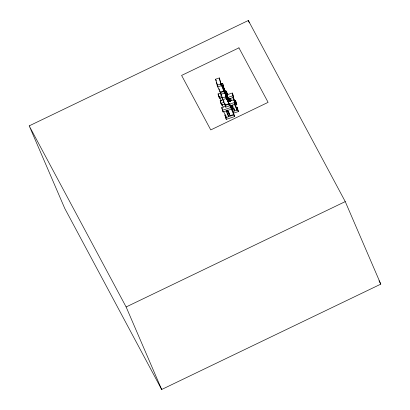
<?xml version="1.0" encoding="UTF-8"?>
<svg xmlns="http://www.w3.org/2000/svg" width="410" height="410" viewBox="0 0 410 410"><rect width="100%" height="100%" fill="white"/><g stroke="black" fill="none" stroke-linecap="round" stroke-linejoin="round"><path stroke-width="0.61" d="M29.207 125.865L248.332 20.5L345.251 201.602L380.793 284.135L161.668 389.5L64.749 208.398L29.207 125.865L126.126 306.967L161.668 389.5M126.126 306.967L345.251 201.602M215.568 79.212L219.319 77.951L221.492 85.623L217.741 86.884L215.568 79.212L216.27 80.842M217.039 85.254L220.79 83.994L219.319 77.951M220.549 84.27L222.697 83.548L224.87 91.22L223.798 91.579M221.441 85.731L222.512 85.372L224.69 93.039L220.939 94.3L219.796 90.861M223.26 89.37L224.332 89.011L226.827 94.797M223.096 89.949L224.167 89.59L222.697 83.548M223.675 91.066L224.747 90.707L227.237 96.499L225.633 97.037M220.237 92.67L223.988 91.409L222.512 85.372M224.818 91.327L225.889 90.969L228.068 98.636L225.889 90.969M221.871 97.442L219.406 98.267L218.043 93.921L221.021 92.921M223.875 92.768L224.946 92.409L224.244 90.779L226.422 98.451L222.671 99.712L220.641 92.645M218.709 96.637L221.682 95.638M226.31 95.017L232.265 93.014L232.967 94.643L233.628 97.365L227.673 99.363M221.969 98.082L225.72 96.821M226.294 97.37L227.365 97.006M227.57 97.534L232.926 95.735L232.265 93.014M225.1 103.843L221.528 105.047L220.165 100.696L222.543 99.896M226.371 98.559L227.442 98.2L229.615 105.872L225.864 107.128L224.624 103.294M227.314 98.933L228.918 98.395L230.169 101.29M228.221 100.404L229.292 100.045L229.79 101.203M220.826 103.417L223.804 102.418M227.97 101.019L229.164 100.614L228.498 97.898L229.733 101.7L229.292 100.045M227.929 101.762L233.884 99.758L235.248 104.109L230.487 105.708M234.269 100.834L235.458 100.435L236.826 104.781L235.038 105.38M225.039 104.991L228.79 103.73L226.294 97.939M228.519 103.981L229.59 103.617M225.162 105.503L228.913 104.242L227.442 98.2M228.595 104.478L234.546 102.48L233.884 99.758M234.971 102.464L236.16 102.064M228.841 105.206L230.03 104.806L231.399 109.152L223.06 111.95L221.697 107.605L225.864 106.205M234.93 103.551L236.124 103.151L235.458 100.435M231.465 106.579L233.254 105.98M222.358 110.326L230.697 107.522L233.736 114.441L229.984 115.702L227.488 109.911M231.722 108.978L234.1 108.178M235.888 107.579L237.077 107.179L238.446 111.525L233.085 113.329M227.104 111.663L228.298 111.264M236.59 109.209L237.779 108.809M232.383 111.699L237.744 109.9L237.077 107.179M227.273 114.226L229.656 113.421M225.556 117.742L233.89 114.943L233.228 112.222L234.592 116.568L226.258 119.371L224.89 115.025L225.362 116.112M378.983 280.747L380.793 284.135M248.332 20.5L249.341 22.842M232.926 95.735L233.628 97.365M236.124 103.151L236.826 104.781M232.977 96.627L234.725 100.681L235.386 103.397L232.895 97.606M234.546 102.48L235.248 104.109M237.744 109.9L238.446 111.525M234.346 102.792L236.344 107.425L237.006 110.141L234.515 104.35M230.548 98.395L231.547 100.711M227.171 93.265L227.919 95.002M229.257 98.431L230.502 101.326M232.168 105.139L234.663 110.931L234.13 108.752M227.509 94.925L226.381 91.117L227.586 94.966M229.082 98.441L230.082 100.757L229.667 99.056M223.942 88.335L225.454 92.317M231.204 105.216L232.198 107.533M229.164 100.614L229.631 101.7M224.167 89.59L224.87 91.22M230.871 105.175L233.034 110.931L230.538 105.139M225.105 92.209L222.825 85.982M220.954 83.414L223.45 89.201M220.313 82.159L221.81 85.634M230.825 106.948L233.321 112.74M221.369 85.111L223.86 90.902L220.114 92.163L217.618 86.372M220.79 83.994L221.492 85.623M223.988 91.409L224.69 93.039M220.477 83.717L221.477 86.033M225.884 96.242L228.375 102.034M233.89 114.943L234.592 116.568M225.244 94.987L227.135 100.091M228.913 104.242L229.615 105.872M226.156 98.282L226.653 99.44M218.95 88.724L219.447 89.882M228.324 111.105L229.067 112.842M223.378 100.399L224.126 102.136M222.548 99.199L225.823 106.918M226.443 110.526L227.939 114L228.601 116.717L226.11 110.931M220.114 98.031L221.359 100.927M218.043 93.921L218.745 95.55M222.138 104.601L223.23 107.128M220.165 100.696L220.867 102.326M223.763 111.715L226.258 117.506L225.597 114.79M221.697 107.605L222.399 109.234M230.543 101.255L229.574 98.538L230.235 101.255M230.03 104.806L230.697 107.522M224.946 92.409L226.422 98.451M229.569 114L229.984 115.702M225.126 104.109L225.864 107.128M221.344 94.274L221.641 95.484M221.933 96.688L222.671 99.712M220.641 93.09L220.939 94.3M225.592 116.65L226.258 119.371M222.338 104.601L222.604 105.688M216.562 82.051L217.741 86.884M221 102.869L221.528 105.047M222.666 110.321L223.06 111.95M219.012 96.637L219.406 98.267M238.938 47.852L181.599 75.425L210.76 129.919L268.099 102.346L238.938 47.852M232.393 106.943L231.696 105.319L233.059 109.665L232.393 106.943"/></g></svg>
